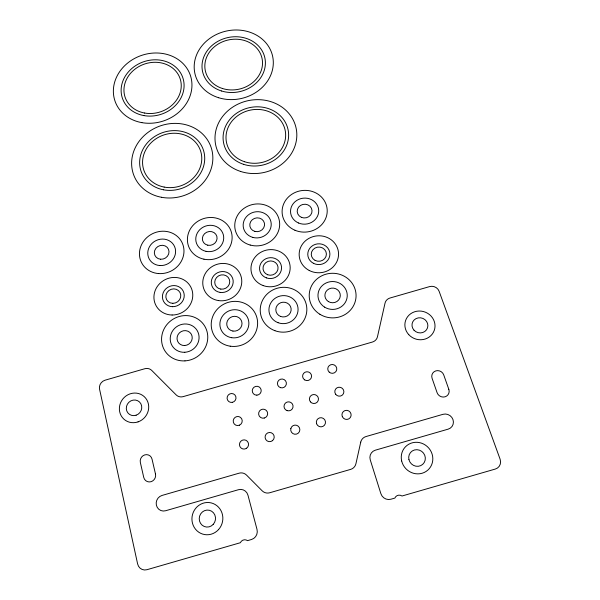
<?xml version="1.0" encoding="UTF-8"?>
<svg xmlns="http://www.w3.org/2000/svg" width="600" height="600" viewBox="0 0 600 600"><rect width="100%" height="100%" fill="white"/><g stroke="black" fill="none" stroke-linecap="round" stroke-linejoin="round"><path stroke-width="0.9" d="M360.735 442.132L355.928 463.725A7.935 7.725 55.2 0 1 350.632 469.388L269.647 492.78A7.935 7.732 -87.9 0 1 262.147 490.808L246.54 475.103A7.897 7.673 -78 0 0 239.13 473.175L162.03 495.442A8.002 7.575 -68.8 0 0 156.39 505.237A8.002 7.575 -68.8 0 0 165.585 510.75L238.5 489.697A7.988 7.717 -81.1 0 1 247.965 495.202L257.01 529.41A8.175 7.83 -87.4 0 1 251.52 539.49L247.53 540.645A5.115 4.875 -87.4 0 0 240.353 542.722L146.933 569.707A8.303 7.717 -74.1 0 1 137.61 563.903L99.562 389.19A7.515 7.005 -47 0 1 105.105 380.183L144.803 368.73A7.462 7.05 -43.8 0 1 151.748 370.433L176.123 394.868A7.508 7.192 -44.8 0 0 183.195 396.623L372.42 342.038A7.5 7.185 13.3 0 0 377.46 336.788L385.028 303.15A7.455 7.043 12.2 0 1 389.993 298.02L429.623 286.59A7.508 6.998 15.4 0 1 439.11 291.263L500.1 459.18A8.295 7.702 42.1 0 1 495.33 469.05L402.037 496.005A5.115 4.867 55.1 0 0 394.86 498.075L390.877 499.23A8.175 7.822 55.1 0 1 380.858 493.627L370.26 459.885A7.98 7.71 48.8 0 1 375.322 450.188L448.155 429.15A8.002 7.56 36.9 0 0 452.985 419.595A8.002 7.56 36.9 0 0 442.995 414.315L365.97 436.553A7.897 7.665 45.7 0 0 360.735 442.132M448.822 389.317L443.73 374.91A6.24 5.902 28.3 0 0 435.893 370.868A6.24 5.902 28.3 0 0 432.075 378.27L437.1 392.707A6.3 5.947 31.1 0 0 444.998 396.825A6.3 5.947 31.1 0 0 448.822 389.317M155.483 474L152.025 459.105A6.248 5.91 -60.1 0 0 144.825 454.875A6.248 5.91 -60.1 0 0 140.347 462.472L143.738 477.39A6.3 5.955 -63 0 0 150.99 481.71A6.3 5.955 -63 0 0 155.483 474M290.835 428.565A4.59 4.575 70.9 0 0 296.558 434.085A4.59 4.575 70.9 0 0 298.447 426.368A4.59 4.575 70.9 0 0 290.835 428.565M287.145 410.647A4.53 4.508 -13.2 0 0 292.972 405.397A4.53 4.508 -13.2 0 0 285.502 403.005A4.53 4.508 -13.2 0 0 287.145 410.647M280.522 387.668A4.492 4.433 -15 0 0 286.305 382.5A4.492 4.433 -15 0 0 278.918 380.16A4.492 4.433 -15 0 0 280.522 387.668M316.59 423.75A4.605 4.56 40 0 0 324.397 425.287A4.605 4.56 40 0 0 321.75 417.78A4.605 4.56 40 0 0 316.59 423.75M329.272 372.188A4.515 4.41 11.6 0 0 336.69 369.84A4.515 4.41 11.6 0 0 330.847 364.71A4.515 4.41 11.6 0 0 329.272 372.188M342.337 416.662A4.627 4.537 34.7 0 0 350.265 417.623A4.627 4.537 34.7 0 0 347.01 410.347A4.627 4.537 34.7 0 0 342.337 416.662M304.582 379.845A4.5 4.425 2.3 0 0 311.58 376.485A4.5 4.425 2.3 0 0 305.115 372.202A4.5 4.425 2.3 0 0 304.582 379.845M310.455 401.88A4.545 4.492 16.4 0 0 318.202 400.597A4.545 4.492 16.4 0 0 313.163 394.582A4.545 4.492 16.4 0 0 310.455 401.88M335.67 394.29A4.567 4.478 22.1 0 0 343.507 393.555A4.567 4.478 22.1 0 0 338.843 387.225A4.567 4.478 22.1 0 0 335.67 394.29M401.67 460.972A16.17 15.413 45.1 0 0 427.868 470.077A16.17 15.413 45.1 0 0 421.575 443.183A16.17 15.413 45.1 0 0 401.67 460.972M408.765 334.657A15.165 14.288 18.3 0 0 434.295 330.293A15.165 14.288 18.3 0 0 416.783 311.243A15.165 14.288 18.3 0 0 408.765 334.657M138.053 421.882A15.172 14.31 -50 0 0 144.262 396.66A15.172 14.31 -50 0 0 119.812 405.09A15.172 14.31 -50 0 0 138.053 421.882M218.505 529.62A16.178 15.428 -77.3 0 0 211.163 502.897A16.178 15.428 -77.3 0 0 192.517 523.365A16.178 15.428 -77.3 0 0 218.505 529.62M239.407 425.19A4.567 4.478 -53.6 0 0 240.502 417.397A4.567 4.478 -53.6 0 0 233.257 420.465A4.567 4.478 -53.6 0 0 239.407 425.19M264.248 418.058A4.545 4.5 -47.2 0 0 266.37 410.49A4.545 4.5 -47.2 0 0 258.78 412.5A4.545 4.5 -47.2 0 0 264.248 418.058M256.875 395.153A4.5 4.425 -32.8 0 0 260.535 388.305A4.5 4.425 -32.8 0 0 252.78 388.673A4.5 4.425 -32.8 0 0 256.875 395.153M246.577 448.245A4.627 4.537 -66.8 0 0 245.985 440.287A4.627 4.537 -66.8 0 0 239.468 444.885A4.627 4.537 -66.8 0 0 246.577 448.245M232.282 402.353A4.515 4.41 -42.8 0 0 234.99 395.055A4.515 4.41 -42.8 0 0 227.362 396.51A4.515 4.41 -42.8 0 0 232.282 402.353M272.513 440.64A4.605 4.56 -72.8 0 0 271.29 432.765A4.605 4.56 -72.8 0 0 265.14 437.812A4.605 4.56 -72.8 0 0 272.513 440.64M213.225 524.37A8.527 8.13 -77.3 0 0 209.37 510.278A8.527 8.13 -77.3 0 0 199.538 521.055A8.527 8.13 -77.3 0 0 213.225 524.37M136.125 415.207A7.995 7.545 -50 0 0 139.433 401.918A7.995 7.545 -50 0 0 126.532 406.335A7.995 7.545 -50 0 0 136.125 415.207M408.915 459.533A8.52 8.123 45.1 0 0 422.715 464.347A8.52 8.123 45.1 0 0 419.415 450.165A8.52 8.123 45.1 0 0 408.915 459.533M414.022 330.21A7.988 7.53 18.3 0 0 427.485 327.938A7.988 7.53 18.3 0 0 418.275 317.88A7.988 7.53 18.3 0 0 414.022 330.21M184.785 352.275A14.655 13.942 -33.8 0 0 197.07 330.368A14.655 13.942 -33.8 0 0 172.065 331.755A14.655 13.942 -33.8 0 0 184.785 352.275M184.688 345.532A7.725 7.35 -33.8 0 0 191.19 334.005A7.725 7.35 -33.8 0 0 178.005 334.702A7.725 7.35 -33.8 0 0 184.688 345.532M184.972 360.877A23.453 22.305 -33.8 0 0 204.525 325.77A23.453 22.305 -33.8 0 0 164.505 328.103A23.453 22.305 -33.8 0 0 184.972 360.877M172.118 315.007A19.725 18.495 -29.3 0 0 190.762 286.957A19.725 18.495 -29.3 0 0 157.17 286.68A19.725 18.495 -29.3 0 0 172.118 315.007M172.597 306.69A11.085 10.395 -29.3 0 0 183.127 290.955A11.085 10.395 -29.3 0 0 164.25 290.745A11.085 10.395 -29.3 0 0 172.597 306.69M172.815 303.337A7.59 7.11 -29.3 0 0 180.038 292.575A7.59 7.11 -29.3 0 0 167.115 292.41A7.59 7.11 -29.3 0 0 172.815 303.337M160.62 259.237A7.447 6.87 -26.3 0 0 168.488 249.27A7.447 6.87 -26.3 0 0 155.91 248.31A7.447 6.87 -26.3 0 0 160.62 259.237M159.727 265.538A14.13 13.035 -26.3 0 0 174.6 246.593A14.13 13.035 -26.3 0 0 150.727 244.822A14.13 13.035 -26.3 0 0 159.727 265.538M158.648 273.57A22.605 20.857 -26.3 0 0 182.347 243.202A22.605 20.857 -26.3 0 0 144.135 240.487A22.605 20.857 -26.3 0 0 158.648 273.57M203.947 259.185A22.545 20.902 -19.8 0 0 231.375 232.17A22.545 20.902 -19.8 0 0 193.972 224.37A22.545 20.902 -19.8 0 0 203.947 259.185M206.055 251.347A14.092 13.065 -19.8 0 0 223.26 234.51A14.092 13.065 -19.8 0 0 199.897 229.567A14.092 13.065 -19.8 0 0 206.055 251.347M207.765 245.205A7.425 6.885 -19.8 0 0 216.855 236.355A7.425 6.885 -19.8 0 0 204.555 233.715A7.425 6.885 -19.8 0 0 207.765 245.205M220.8 289.11A7.56 7.133 -21 0 0 229.343 279.413A7.56 7.133 -21 0 0 216.577 277.5A7.56 7.133 -21 0 0 220.8 289.11M220.155 292.41A11.047 10.425 -21 0 0 232.612 278.22A11.047 10.425 -21 0 0 213.968 275.452A11.047 10.425 -21 0 0 220.155 292.41M218.61 300.6A19.657 18.547 -21 0 0 240.697 275.288A19.657 18.547 -21 0 0 207.495 270.465A19.657 18.547 -21 0 0 218.61 300.6M230.197 346.185A23.348 22.395 -23 0 0 256.29 315.735A23.348 22.395 -23 0 0 216.765 309.788A23.348 22.395 -23 0 0 230.197 346.185M232.935 331.072A7.688 7.38 -23 0 0 241.59 321.09A7.688 7.38 -23 0 0 228.585 319.058A7.688 7.38 -23 0 0 232.935 331.072M231.705 337.71A14.595 13.995 -23 0 0 248.07 318.728A14.595 13.995 -23 0 0 223.38 314.933A14.595 13.995 -23 0 0 231.705 337.71M278.062 322.702A14.587 13.995 -9.9 0 0 297.93 307.462A14.587 13.995 -9.9 0 0 274.515 298.718A14.587 13.995 -9.9 0 0 278.062 322.702M280.605 316.455A7.688 7.38 -9.9 0 0 291.09 308.452A7.688 7.38 -9.9 0 0 278.767 303.81A7.688 7.38 -9.9 0 0 280.605 316.455M274.897 330.683A23.34 22.395 -9.9 0 0 306.608 306.21A23.34 22.395 -9.9 0 0 269.1 292.327A23.34 22.395 -9.9 0 0 274.897 330.683M263.197 285.585A19.65 18.547 -11.8 0 0 289.987 265.207A19.65 18.547 -11.8 0 0 258.525 253.792A19.65 18.547 -11.8 0 0 263.197 285.585M266.37 277.868A11.04 10.425 -11.8 0 0 281.46 266.46A11.04 10.425 -11.8 0 0 263.805 259.995A11.04 10.425 -11.8 0 0 266.37 277.868M267.675 274.763A7.56 7.133 -11.8 0 0 278.01 266.97A7.56 7.133 -11.8 0 0 265.935 262.53A7.56 7.133 -11.8 0 0 267.675 274.763M254.82 231.382A7.425 6.885 -12.9 0 0 264.428 223.163A7.425 6.885 -12.9 0 0 252.278 219.728A7.425 6.885 -12.9 0 0 254.82 231.382M252.757 237.382A14.085 13.065 -12.9 0 0 270.938 221.745A14.085 13.065 -12.9 0 0 247.868 215.288A14.085 13.065 -12.9 0 0 252.757 237.382M250.2 245.048A22.538 20.902 -12.9 0 0 279.202 219.945A22.538 20.902 -12.9 0 0 242.25 209.722A22.538 20.902 -12.9 0 0 250.2 245.048M294.968 230.25A22.582 20.857 -6.3 0 0 327.15 209.212A22.582 20.857 -6.3 0 0 291.855 194.257A22.582 20.857 -6.3 0 0 294.968 230.25M298.53 222.998A14.115 13.035 -6.4 0 0 318.683 209.91A14.115 13.035 -6.4 0 0 296.655 200.505A14.115 13.035 -6.4 0 0 298.53 222.998M301.38 217.335A7.44 6.87 -6.4 0 0 312.022 210.458A7.44 6.87 -6.4 0 0 300.428 205.478A7.44 6.87 -6.4 0 0 301.38 217.335M315.09 260.385A7.575 7.11 -3.4 0 0 326.4 254.062A7.575 7.11 -3.4 0 0 314.985 248.062A7.575 7.11 -3.4 0 0 315.09 260.385M313.388 263.28A11.07 10.395 -3.4 0 0 329.903 254.017A11.07 10.395 -3.4 0 0 313.207 245.28A11.07 10.395 -3.4 0 0 313.388 263.28M309.225 270.48A19.703 18.487 -3.4 0 0 338.558 253.913A19.703 18.487 -3.4 0 0 308.805 238.447A19.703 18.487 -3.4 0 0 309.225 270.48M319.868 314.257A23.43 22.305 1.1 0 0 356.04 296.805A23.43 22.305 1.1 0 0 322.028 275.678A23.43 22.305 1.1 0 0 319.868 314.257M328.35 301.545A7.717 7.35 1.1 0 0 340.298 295.86A7.717 7.35 1.1 0 0 329.13 288.847A7.717 7.35 1.1 0 0 328.35 301.545M324.585 307.118A14.64 13.942 1.1 0 0 347.228 296.28A14.64 13.942 1.1 0 0 326.01 283.013A14.64 13.942 1.1 0 0 324.585 307.118M163.41 189.78A32.925 29.468 -19.9 0 0 203.708 151.05A32.925 29.468 -19.9 0 0 149.438 140.655A32.925 29.468 -19.9 0 0 163.41 189.78M164.153 187.08A29.963 26.82 -19.9 0 0 200.865 151.868A29.963 26.82 -19.9 0 0 151.493 142.365A29.963 26.82 -19.9 0 0 164.153 187.08M161.4 197.265A41.093 36.787 -19.9 0 0 211.553 148.792A41.093 36.787 -19.9 0 0 143.752 136.012A41.093 36.787 -19.9 0 0 161.4 197.265M141.885 122.64A39.818 34.56 -18.9 0 0 190.77 76.635A39.818 34.56 -18.9 0 0 125.31 65.108A39.818 34.56 -18.9 0 0 141.885 122.64M143.887 115.583A31.898 27.682 -18.9 0 0 183.165 78.825A31.898 27.682 -18.9 0 0 130.77 69.442A31.898 27.682 -18.9 0 0 143.887 115.583M144.63 113.04A29.032 25.193 -18.9 0 0 180.413 79.613A29.032 25.193 -18.9 0 0 132.743 71.04A29.032 25.193 -18.9 0 0 144.63 113.04M221.52 90.983A31.89 27.675 -12.7 0 0 265.132 59.355A31.89 27.675 -12.7 0 0 214.433 43.545A31.89 27.675 -12.7 0 0 221.52 90.983M222.57 88.545A29.025 25.185 -12.7 0 0 262.29 59.797A29.025 25.185 -12.7 0 0 216.173 45.367A29.025 25.185 -12.7 0 0 222.57 88.545M218.655 97.733A39.81 34.545 -12.7 0 0 272.97 58.117A39.81 34.545 -12.7 0 0 209.618 38.55A39.81 34.545 -12.7 0 0 218.655 97.733M240.623 171.458A41.085 36.773 -11.6 0 0 296.423 129.825A41.085 36.773 -11.6 0 0 230.685 108.532A41.085 36.773 -11.6 0 0 240.623 171.458M243.517 164.303A32.91 29.46 -11.6 0 0 288.322 131.07A32.91 29.46 -11.6 0 0 235.718 113.865A32.91 29.46 -11.6 0 0 243.517 164.303M244.575 161.73A29.955 26.805 -11.6 0 0 285.382 131.52A29.955 26.805 -11.6 0 0 237.54 115.815A29.955 26.805 -11.6 0 0 244.575 161.73"/></g></svg>
